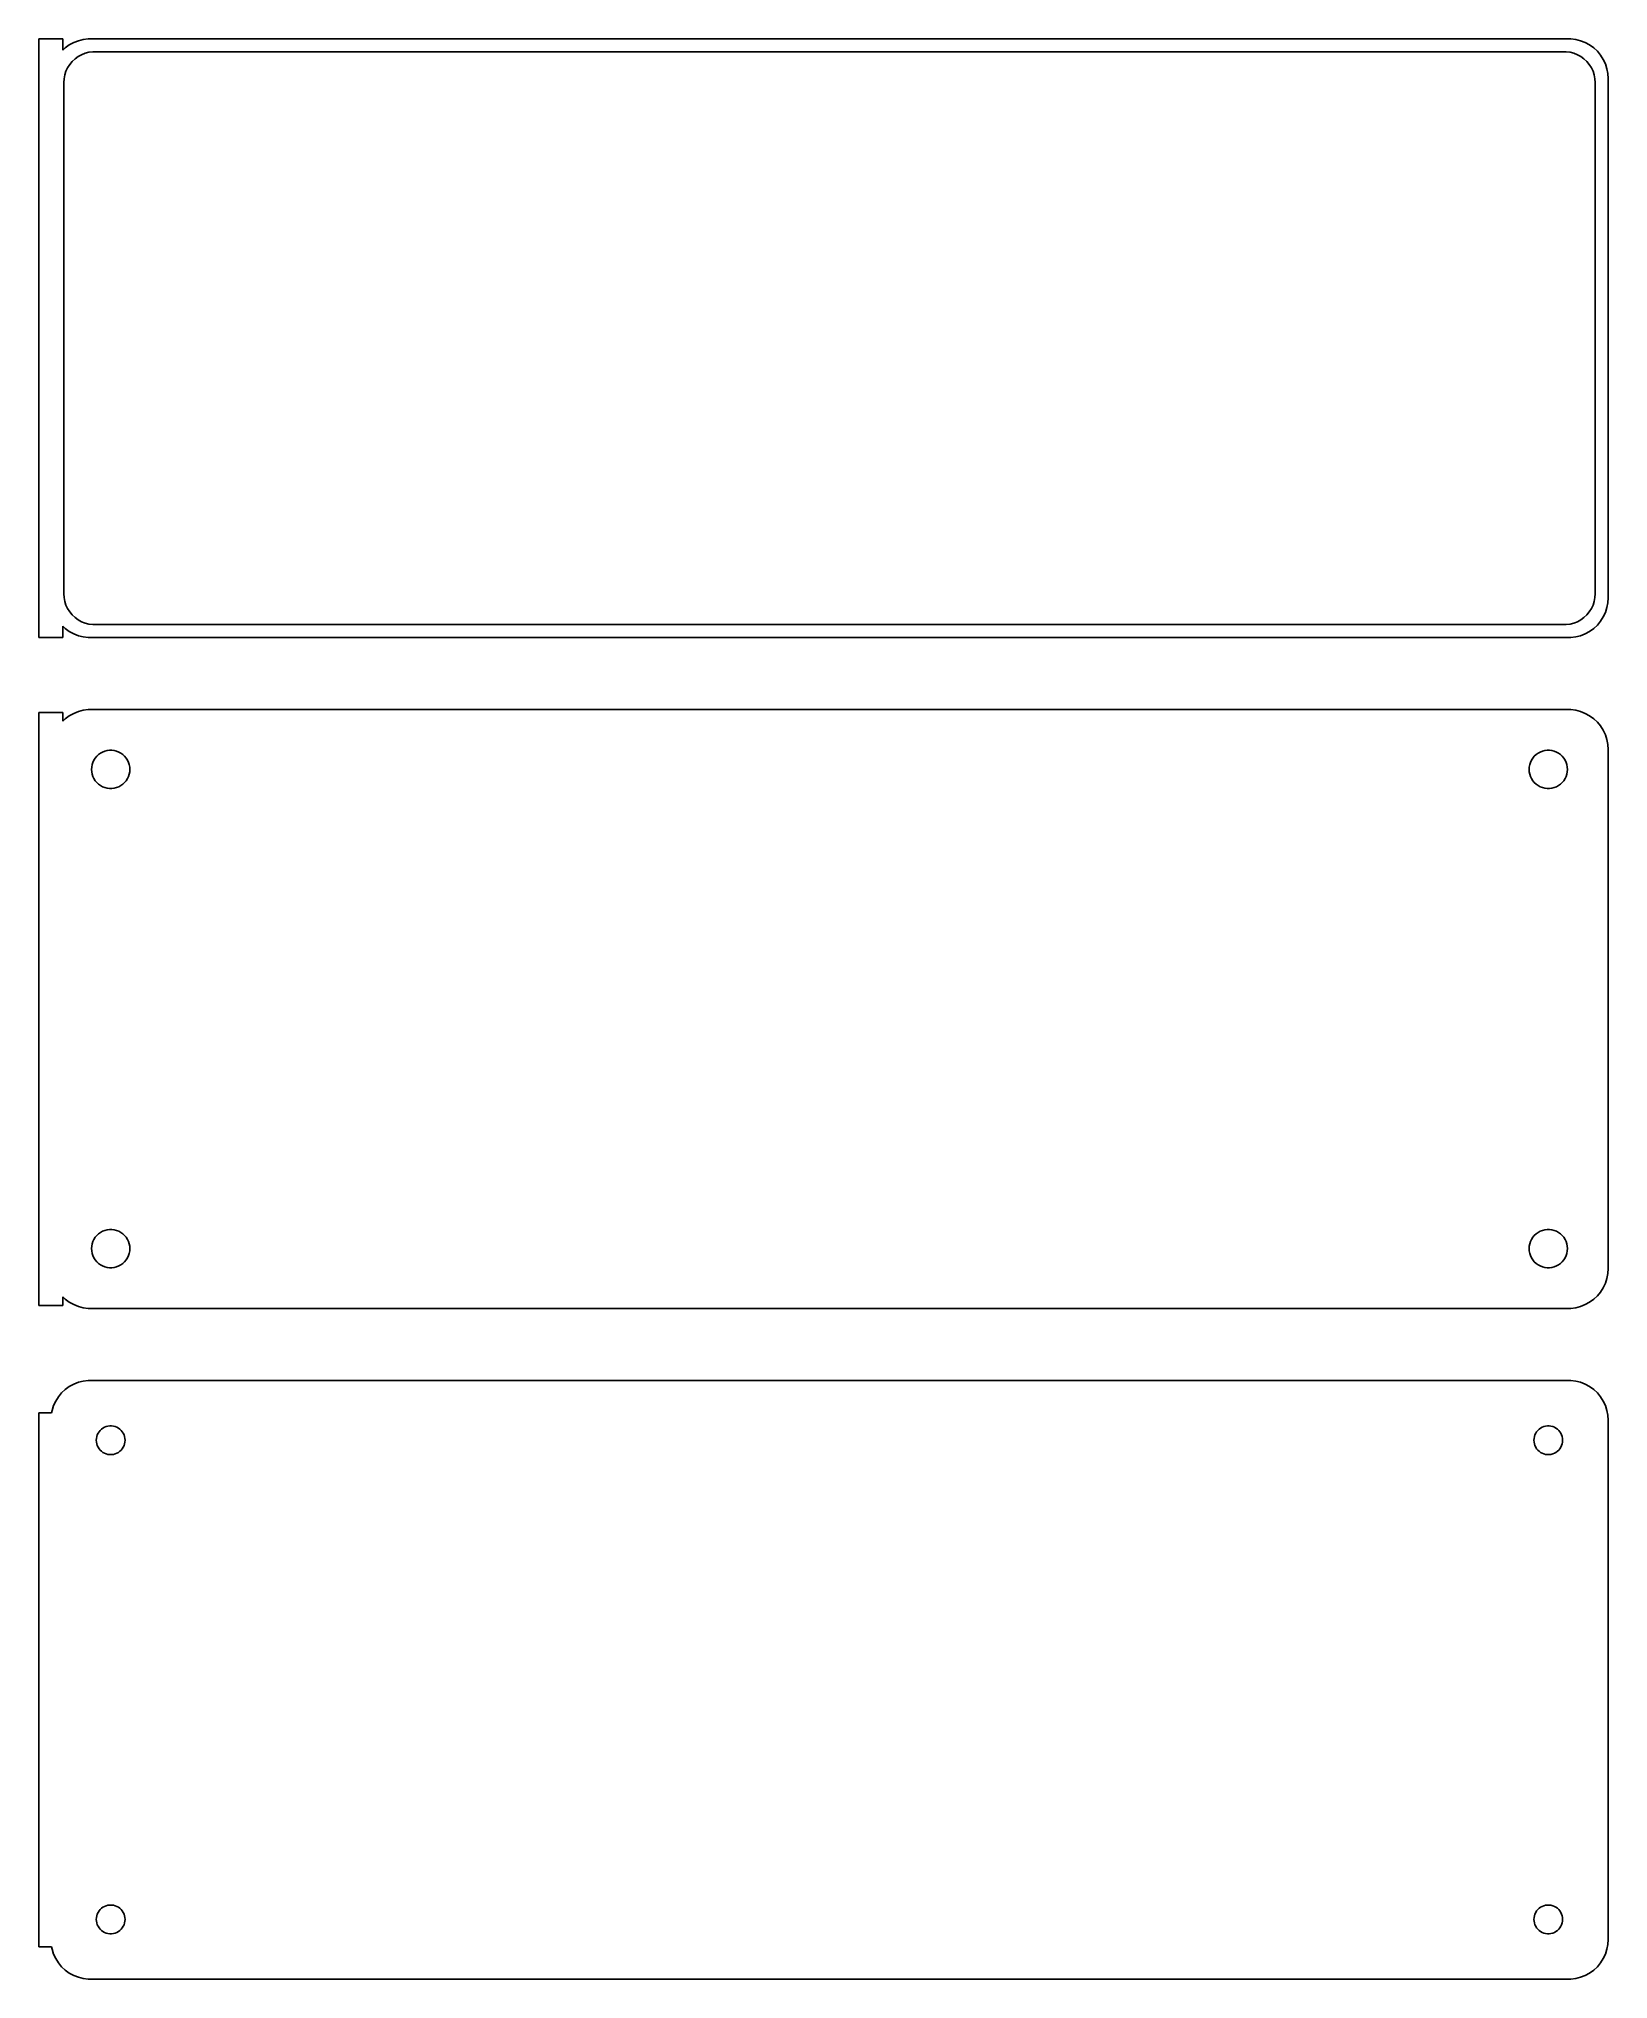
# Model space of a CAD drawing. Header units: metres. Extents: x -99 to 98, y 131 to 373.
import ezdxf

# ---------------------------------------------------------------- set-up
doc = ezdxf.new("R2010")
doc.units = ezdxf.units.M

msp = doc.modelspace()

# ---------------------------------------------------------------- linework, layer by layer
for p, q in [((-96, 373.49), (-99, 373.49)), ((-99, 373.49), (-99, 298.51)), ((-96, 372.059), (-96, 373.49)), ((-95.6871, 372.353), (-96, 372.059)), ((-95.1791, 372.722), (-95.6871, 372.353)), ((-94.6289, 373.024), (-95.1791, 372.722)), ((-94.0451, 373.255), (-94.6289, 373.024)), ((-93.4369, 373.411), (-94.0451, 373.255)), ((-92.8139, 373.49), (-93.4369, 373.411)), ((-93.1967, 371.683), (-92.7256, 371.804)), ((92.8139, 373.49), (-92.8139, 373.49)), ((-92.7256, 371.804), (-92.2432, 371.865)), ((-92.2432, 371.865), (92.2432, 371.865)), ((92.2432, 371.865), (92.7256, 371.804)), ((92.7256, 371.804), (93.1967, 371.683)), ((93.4369, 373.411), (92.8139, 373.49)), ((94.0451, 373.255), (93.4369, 373.411)), ((94.6289, 373.024), (94.0451, 373.255)), ((95.1791, 372.722), (94.6289, 373.024)), ((95.6871, 372.353), (95.1791, 372.722)), ((96.1448, 371.923), (95.6871, 372.353)), ((96.5451, 371.439), (96.1448, 371.923)), ((-95.751, 368.963), (-95.6007, 369.426)), ((-95.6007, 369.426), (-95.3936, 369.866)), ((-95.3936, 369.866), (-95.133, 370.276)), ((-95.133, 370.276), (-94.823, 370.651)), ((-94.823, 370.651), (-94.4685, 370.984)), ((-94.4685, 370.984), (-94.0751, 371.27)), ((-94.0751, 371.27), (-93.6489, 371.504)), ((-93.6489, 371.504), (-93.1967, 371.683)), ((93.1967, 371.683), (93.6489, 371.504)), ((93.6489, 371.504), (94.0751, 371.27)), ((94.0751, 371.27), (94.4685, 370.984)), ((94.4685, 370.984), (94.823, 370.651)), ((94.823, 370.651), (95.133, 370.276)), ((95.133, 370.276), (95.3936, 369.866)), ((95.3936, 369.866), (95.6007, 369.426)), ((95.6007, 369.426), (95.751, 368.963)), ((96.8815, 370.909), (96.5451, 371.439)), ((97.1489, 370.341), (96.8815, 370.909)), ((97.3429, 369.743), (97.1489, 370.341)), ((97.4606, 369.127), (97.3429, 369.743)), ((-95.8726, 368), (-95.8421, 368.485)), ((-95.8726, 304), (-95.8726, 368)), ((-95.8421, 368.485), (-95.751, 368.963)), ((95.751, 368.963), (95.8421, 368.485)), ((95.8421, 368.485), (95.8726, 368)), ((95.8726, 368), (95.8726, 304)), ((97.5, 368.5), (97.4606, 369.127)), ((97.5, 303.5), (97.5, 368.5)), ((-95.8421, 303.515), (-95.8726, 304)), ((95.8726, 304), (95.8421, 303.515)), ((-95.751, 303.037), (-95.8421, 303.515)), ((-95.6007, 302.574), (-95.751, 303.037)), ((-95.3936, 302.134), (-95.6007, 302.574)), ((-95.133, 301.724), (-95.3936, 302.134)), ((-94.823, 301.349), (-95.133, 301.724)), ((-94.4685, 301.016), (-94.823, 301.349)), ((94.823, 301.349), (94.4685, 301.016)), ((95.133, 301.724), (94.823, 301.349)), ((95.3936, 302.134), (95.133, 301.724)), ((95.6007, 302.574), (95.3936, 302.134)), ((95.751, 303.037), (95.6007, 302.574)), ((95.8421, 303.515), (95.751, 303.037)), ((96.8815, 301.091), (97.1489, 301.659)), ((97.1489, 301.659), (97.3429, 302.257)), ((97.3429, 302.257), (97.4606, 302.873)), ((97.4606, 302.873), (97.5, 303.5)), ((-96, 299.941), (-95.6871, 299.647)), ((-96, 298.51), (-96, 299.941)), ((-95.6871, 299.647), (-95.1791, 299.278)), ((-95.1791, 299.278), (-94.6289, 298.976)), ((-94.6289, 298.976), (-94.0451, 298.745)), ((-94.0751, 300.73), (-94.4685, 301.016)), ((-93.6489, 300.496), (-94.0751, 300.73)), ((-93.1967, 300.317), (-93.6489, 300.496)), ((-92.7256, 300.196), (-93.1967, 300.317)), ((-92.2432, 300.135), (-92.7256, 300.196)), ((92.2432, 300.135), (-92.2432, 300.135)), ((92.7256, 300.196), (92.2432, 300.135)), ((93.1967, 300.317), (92.7256, 300.196)), ((93.6489, 300.496), (93.1967, 300.317)), ((94.0751, 300.73), (93.6489, 300.496)), ((94.0451, 298.745), (94.6289, 298.976)), ((94.4685, 301.016), (94.0751, 300.73)), ((94.6289, 298.976), (95.1791, 299.278)), ((95.1791, 299.278), (95.6871, 299.647)), ((95.6871, 299.647), (96.1448, 300.077)), ((96.1448, 300.077), (96.5451, 300.561)), ((96.5451, 300.561), (96.8815, 301.091)), ((-99, 298.51), (-96, 298.51)), ((-94.0451, 298.745), (-93.4369, 298.589)), ((-93.4369, 298.589), (-92.8139, 298.51)), ((-92.8139, 298.51), (92.8139, 298.51)), ((92.8139, 298.51), (93.4369, 298.589)), ((93.4369, 298.589), (94.0451, 298.745)), ((-94.0451, 289.255), (-94.6289, 289.024)), ((-93.4369, 289.411), (-94.0451, 289.255)), ((-92.8139, 289.49), (-93.4369, 289.411)), ((92.8139, 289.49), (-92.8139, 289.49)), ((93.4369, 289.411), (92.8139, 289.49)), ((94.0451, 289.255), (93.4369, 289.411)), ((94.6289, 289.024), (94.0451, 289.255)), ((-96, 289.115), (-99, 289.115)), ((-99, 289.115), (-99, 214.885)), ((-96, 288.059), (-96, 289.115)), ((-95.6871, 288.353), (-96, 288.059)), ((-95.1791, 288.722), (-95.6871, 288.353)), ((-94.6289, 289.024), (-95.1791, 288.722)), ((95.1791, 288.722), (94.6289, 289.024)), ((95.6871, 288.353), (95.1791, 288.722)), ((96.1448, 287.923), (95.6871, 288.353)), ((96.5451, 287.439), (96.1448, 287.923)), ((96.8815, 286.909), (96.5451, 287.439)), ((97.1489, 286.341), (96.8815, 286.909)), ((-90.7416, 284.283), (-90.4497, 284.357)), ((-90.4497, 284.357), (-90.1507, 284.395)), ((-90.1507, 284.395), (-89.8493, 284.395)), ((-89.8493, 284.395), (-89.5503, 284.357)), ((-89.5503, 284.357), (-89.2584, 284.283)), ((89.2584, 284.283), (89.5503, 284.357)), ((89.5503, 284.357), (89.8493, 284.395)), ((89.8493, 284.395), (90.1507, 284.395)), ((90.1507, 284.395), (90.4497, 284.357)), ((90.4497, 284.357), (90.7416, 284.283)), ((97.3429, 285.743), (97.1489, 286.341)), ((97.4606, 285.127), (97.3429, 285.743)), ((97.5, 284.5), (97.4606, 285.127)), ((97.5, 219.5), (97.5, 284.5)), ((-92.4, 282), (-92.3811, 282.301)), ((-92.3811, 281.699), (-92.4, 282)), ((-92.3811, 282.301), (-92.3246, 282.597)), ((-92.3246, 282.597), (-92.2315, 282.883)), ((-92.2315, 282.883), (-92.1031, 283.156)), ((-92.1031, 283.156), (-91.9416, 283.411)), ((-91.9416, 283.411), (-91.7495, 283.643)), ((-91.7495, 283.643), (-91.5298, 283.849)), ((-91.5298, 283.849), (-91.286, 284.026)), ((-91.286, 284.026), (-91.0219, 284.172)), ((-91.0219, 284.172), (-90.7416, 284.283)), ((-89.2584, 284.283), (-88.9781, 284.172)), ((-88.9781, 284.172), (-88.714, 284.026)), ((-88.714, 284.026), (-88.4702, 283.849)), ((-88.4702, 283.849), (-88.2505, 283.643)), ((-88.2505, 283.643), (-88.0583, 283.411)), ((-88.0583, 283.411), (-87.8969, 283.156)), ((-87.8969, 283.156), (-87.7685, 282.883)), ((-87.7685, 282.883), (-87.6754, 282.597)), ((-87.6754, 282.597), (-87.6189, 282.301)), ((-87.6189, 282.301), (-87.6, 282)), ((-87.6, 282), (-87.6189, 281.699)), ((87.6, 282), (87.6189, 282.301)), ((87.6189, 281.699), (87.6, 282)), ((87.6189, 282.301), (87.6754, 282.597)), ((87.6754, 282.597), (87.7685, 282.883)), ((87.7685, 282.883), (87.8969, 283.156)), ((87.8969, 283.156), (88.0583, 283.411)), ((88.0583, 283.411), (88.2505, 283.643)), ((88.2505, 283.643), (88.4702, 283.849)), ((88.4702, 283.849), (88.714, 284.026)), ((88.714, 284.026), (88.9781, 284.172)), ((88.9781, 284.172), (89.2584, 284.283)), ((90.7416, 284.283), (91.0219, 284.172)), ((91.0219, 284.172), (91.286, 284.026)), ((91.286, 284.026), (91.5298, 283.849)), ((91.5298, 283.849), (91.7495, 283.643)), ((91.7495, 283.643), (91.9416, 283.411)), ((91.9416, 283.411), (92.1031, 283.156)), ((92.1031, 283.156), (92.2315, 282.883)), ((92.2315, 282.883), (92.3246, 282.597)), ((92.3246, 282.597), (92.3811, 282.301)), ((92.3811, 282.301), (92.4, 282)), ((92.4, 282), (92.3811, 281.699)), ((-92.3246, 281.403), (-92.3811, 281.699)), ((-92.2315, 281.117), (-92.3246, 281.403)), ((-92.1031, 280.844), (-92.2315, 281.117)), ((-91.9416, 280.589), (-92.1031, 280.844)), ((-91.7495, 280.357), (-91.9416, 280.589)), ((-91.5298, 280.151), (-91.7495, 280.357)), ((-91.286, 279.974), (-91.5298, 280.151)), ((-91.0219, 279.828), (-91.286, 279.974)), ((-90.7416, 279.717), (-91.0219, 279.828)), ((-90.4497, 279.643), (-90.7416, 279.717)), ((-90.1507, 279.605), (-90.4497, 279.643)), ((-89.8493, 279.605), (-90.1507, 279.605)), ((-89.5503, 279.643), (-89.8493, 279.605)), ((-89.2584, 279.717), (-89.5503, 279.643)), ((-88.9781, 279.828), (-89.2584, 279.717)), ((-88.714, 279.974), (-88.9781, 279.828)), ((-88.4702, 280.151), (-88.714, 279.974)), ((-88.2505, 280.357), (-88.4702, 280.151)), ((-88.0583, 280.589), (-88.2505, 280.357)), ((-87.8969, 280.844), (-88.0583, 280.589)), ((-87.7685, 281.117), (-87.8969, 280.844)), ((-87.6754, 281.403), (-87.7685, 281.117)), ((-87.6189, 281.699), (-87.6754, 281.403)), ((87.6754, 281.403), (87.6189, 281.699)), ((87.7685, 281.117), (87.6754, 281.403)), ((87.8969, 280.844), (87.7685, 281.117)), ((88.0583, 280.589), (87.8969, 280.844)), ((88.2505, 280.357), (88.0583, 280.589)), ((88.4702, 280.151), (88.2505, 280.357)), ((88.714, 279.974), (88.4702, 280.151)), ((88.9781, 279.828), (88.714, 279.974)), ((89.2584, 279.717), (88.9781, 279.828)), ((89.5503, 279.643), (89.2584, 279.717)), ((89.8493, 279.605), (89.5503, 279.643)), ((90.1507, 279.605), (89.8493, 279.605)), ((90.4497, 279.643), (90.1507, 279.605)), ((90.7416, 279.717), (90.4497, 279.643)), ((91.0219, 279.828), (90.7416, 279.717)), ((91.286, 279.974), (91.0219, 279.828)), ((91.5298, 280.151), (91.286, 279.974)), ((91.7495, 280.357), (91.5298, 280.151)), ((91.9416, 280.589), (91.7495, 280.357)), ((92.1031, 280.844), (91.9416, 280.589)), ((92.2315, 281.117), (92.1031, 280.844)), ((92.3246, 281.403), (92.2315, 281.117)), ((92.3811, 281.699), (92.3246, 281.403)), ((-91.9416, 223.411), (-91.7495, 223.643)), ((-91.7495, 223.643), (-91.5298, 223.849)), ((-91.5298, 223.849), (-91.286, 224.026)), ((-91.286, 224.026), (-91.0219, 224.172)), ((-91.0219, 224.172), (-90.7416, 224.283)), ((-90.7416, 224.283), (-90.4497, 224.357)), ((-90.4497, 224.357), (-90.1507, 224.395)), ((-90.1507, 224.395), (-89.8493, 224.395)), ((-89.8493, 224.395), (-89.5503, 224.357)), ((-89.5503, 224.357), (-89.2584, 224.283)), ((-89.2584, 224.283), (-88.9781, 224.172)), ((-88.9781, 224.172), (-88.714, 224.026)), ((-88.714, 224.026), (-88.4702, 223.849)), ((-88.4702, 223.849), (-88.2505, 223.643)), ((-88.2505, 223.643), (-88.0583, 223.411)), ((88.0583, 223.411), (88.2505, 223.643)), ((88.2505, 223.643), (88.4702, 223.849)), ((88.4702, 223.849), (88.714, 224.026)), ((88.714, 224.026), (88.9781, 224.172)), ((88.9781, 224.172), (89.2584, 224.283)), ((89.2584, 224.283), (89.5503, 224.357)), ((89.5503, 224.357), (89.8493, 224.395)), ((89.8493, 224.395), (90.1507, 224.395)), ((90.1507, 224.395), (90.4497, 224.357)), ((90.4497, 224.357), (90.7416, 224.283)), ((90.7416, 224.283), (91.0219, 224.172)), ((91.0219, 224.172), (91.286, 224.026)), ((91.286, 224.026), (91.5298, 223.849)), ((91.5298, 223.849), (91.7495, 223.643)), ((91.7495, 223.643), (91.9416, 223.411)), ((-92.4, 222), (-92.3811, 222.301)), ((-92.3811, 221.699), (-92.4, 222)), ((-92.3811, 222.301), (-92.3246, 222.597)), ((-92.3246, 221.403), (-92.3811, 221.699)), ((-92.3246, 222.597), (-92.2315, 222.883)), ((-92.2315, 221.117), (-92.3246, 221.403)), ((-92.2315, 222.883), (-92.1031, 223.156)), ((-92.1031, 220.844), (-92.2315, 221.117)), ((-92.1031, 223.156), (-91.9416, 223.411)), ((-88.0583, 223.411), (-87.8969, 223.156)), ((-87.8969, 223.156), (-87.7685, 222.883)), ((-87.7685, 221.117), (-87.8969, 220.844)), ((-87.7685, 222.883), (-87.6754, 222.597)), ((-87.6754, 221.403), (-87.7685, 221.117)), ((-87.6754, 222.597), (-87.6189, 222.301)), ((-87.6189, 221.699), (-87.6754, 221.403)), ((-87.6189, 222.301), (-87.6, 222)), ((-87.6, 222), (-87.6189, 221.699)), ((87.6, 222), (87.6189, 222.301)), ((87.6189, 221.699), (87.6, 222)), ((87.6189, 222.301), (87.6754, 222.597)), ((87.6754, 221.403), (87.6189, 221.699)), ((87.6754, 222.597), (87.7685, 222.883)), ((87.7685, 221.117), (87.6754, 221.403)), ((87.7685, 222.883), (87.8969, 223.156)), ((87.8969, 220.844), (87.7685, 221.117)), ((87.8969, 223.156), (88.0583, 223.411)), ((91.9416, 223.411), (92.1031, 223.156)), ((92.1031, 223.156), (92.2315, 222.883)), ((92.2315, 221.117), (92.1031, 220.844)), ((92.2315, 222.883), (92.3246, 222.597)), ((92.3246, 221.403), (92.2315, 221.117)), ((92.3246, 222.597), (92.3811, 222.301)), ((92.3811, 221.699), (92.3246, 221.403)), ((92.3811, 222.301), (92.4, 222)), ((92.4, 222), (92.3811, 221.699)), ((-91.9416, 220.589), (-92.1031, 220.844)), ((-91.7495, 220.357), (-91.9416, 220.589)), ((-91.5298, 220.151), (-91.7495, 220.357)), ((-91.286, 219.974), (-91.5298, 220.151)), ((-91.0219, 219.828), (-91.286, 219.974)), ((-90.7416, 219.717), (-91.0219, 219.828)), ((-90.4497, 219.643), (-90.7416, 219.717)), ((-90.1507, 219.605), (-90.4497, 219.643)), ((-89.8493, 219.605), (-90.1507, 219.605)), ((-89.5503, 219.643), (-89.8493, 219.605)), ((-89.2584, 219.717), (-89.5503, 219.643)), ((-88.9781, 219.828), (-89.2584, 219.717)), ((-88.714, 219.974), (-88.9781, 219.828)), ((-88.4702, 220.151), (-88.714, 219.974)), ((-88.2505, 220.357), (-88.4702, 220.151)), ((-88.0583, 220.589), (-88.2505, 220.357)), ((-87.8969, 220.844), (-88.0583, 220.589)), ((88.0583, 220.589), (87.8969, 220.844)), ((88.2505, 220.357), (88.0583, 220.589)), ((88.4702, 220.151), (88.2505, 220.357)), ((88.714, 219.974), (88.4702, 220.151)), ((88.9781, 219.828), (88.714, 219.974)), ((89.2584, 219.717), (88.9781, 219.828)), ((89.5503, 219.643), (89.2584, 219.717)), ((89.8493, 219.605), (89.5503, 219.643)), ((90.1507, 219.605), (89.8493, 219.605)), ((90.4497, 219.643), (90.1507, 219.605)), ((90.7416, 219.717), (90.4497, 219.643)), ((91.0219, 219.828), (90.7416, 219.717)), ((91.286, 219.974), (91.0219, 219.828)), ((91.5298, 220.151), (91.286, 219.974)), ((91.7495, 220.357), (91.5298, 220.151)), ((91.9416, 220.589), (91.7495, 220.357)), ((92.1031, 220.844), (91.9416, 220.589)), ((97.3429, 218.257), (97.4606, 218.873)), ((97.4606, 218.873), (97.5, 219.5)), ((96.1448, 216.077), (96.5451, 216.561)), ((96.5451, 216.561), (96.8815, 217.091)), ((96.8815, 217.091), (97.1489, 217.659)), ((97.1489, 217.659), (97.3429, 218.257)), ((-99, 214.885), (-96, 214.885)), ((-96, 214.885), (-96, 215.941)), ((-96, 215.941), (-95.6871, 215.647)), ((-95.6871, 215.647), (-95.1791, 215.278)), ((-95.1791, 215.278), (-94.6289, 214.976)), ((-94.6289, 214.976), (-94.0451, 214.745)), ((-94.0451, 214.745), (-93.4369, 214.589)), ((-93.4369, 214.589), (-92.8139, 214.51)), ((-92.8139, 214.51), (92.8139, 214.51)), ((92.8139, 214.51), (93.4369, 214.589)), ((93.4369, 214.589), (94.0451, 214.745)), ((94.0451, 214.745), (94.6289, 214.976)), ((94.6289, 214.976), (95.1791, 215.278)), ((95.1791, 215.278), (95.6871, 215.647)), ((95.6871, 215.647), (96.1448, 216.077)), ((-95.6871, 204.353), (-96.1448, 203.923)), ((-95.1791, 204.722), (-95.6871, 204.353)), ((-94.6289, 205.024), (-95.1791, 204.722)), ((-94.0451, 205.255), (-94.6289, 205.024)), ((-93.4369, 205.411), (-94.0451, 205.255)), ((-92.8139, 205.49), (-93.4369, 205.411)), ((92.8139, 205.49), (-92.8139, 205.49)), ((93.4369, 205.411), (92.8139, 205.49)), ((94.0451, 205.255), (93.4369, 205.411)), ((94.6289, 205.024), (94.0451, 205.255)), ((95.1791, 204.722), (94.6289, 205.024)), ((95.6871, 204.353), (95.1791, 204.722)), ((96.1448, 203.923), (95.6871, 204.353)), ((-97.3429, 201.743), (-97.4, 201.444)), ((-97.1489, 202.341), (-97.3429, 201.743)), ((-96.8815, 202.909), (-97.1489, 202.341)), ((-96.5451, 203.439), (-96.8815, 202.909)), ((-96.1448, 203.923), (-96.5451, 203.439)), ((96.5451, 203.439), (96.1448, 203.923)), ((96.8815, 202.909), (96.5451, 203.439)), ((97.1489, 202.341), (96.8815, 202.909)), ((97.3429, 201.743), (97.1489, 202.341)), ((97.4606, 201.127), (97.3429, 201.743)), ((-97.4, 201.444), (-99, 201.444)), ((-99, 201.444), (-99, 134.556)), ((-91.3121, 199.232), (-91.1474, 199.387)), ((-91.1474, 199.387), (-90.9645, 199.52)), ((-90.9645, 199.52), (-90.7664, 199.629)), ((-90.7664, 199.629), (-90.5562, 199.712)), ((-90.5562, 199.712), (-90.3373, 199.768)), ((-90.3373, 199.768), (-90.113, 199.796)), ((-90.113, 199.796), (-89.887, 199.796)), ((-89.887, 199.796), (-89.6627, 199.768)), ((-89.6627, 199.768), (-89.4438, 199.712)), ((-89.4438, 199.712), (-89.2336, 199.629)), ((-89.2336, 199.629), (-89.0355, 199.52)), ((-89.0355, 199.52), (-88.8526, 199.387)), ((-88.8526, 199.387), (-88.6879, 199.232)), ((88.6879, 199.232), (88.8526, 199.387)), ((88.8526, 199.387), (89.0355, 199.52)), ((89.0355, 199.52), (89.2336, 199.629)), ((89.2336, 199.629), (89.4438, 199.712)), ((89.4438, 199.712), (89.6627, 199.768)), ((89.6627, 199.768), (89.887, 199.796)), ((89.887, 199.796), (90.113, 199.796)), ((90.113, 199.796), (90.3373, 199.768)), ((90.3373, 199.768), (90.5562, 199.712)), ((90.5562, 199.712), (90.7664, 199.629)), ((90.7664, 199.629), (90.9645, 199.52)), ((90.9645, 199.52), (91.1474, 199.387)), ((91.1474, 199.387), (91.3121, 199.232)), ((97.5, 200.5), (97.4606, 201.127)), ((97.5, 135.5), (97.5, 200.5)), ((-91.8, 198), (-91.7858, 198.226)), ((-91.7858, 197.774), (-91.8, 198)), ((-91.7858, 198.226), (-91.7434, 198.448)), ((-91.7434, 197.552), (-91.7858, 197.774)), ((-91.7434, 198.448), (-91.6736, 198.663)), ((-91.6736, 197.337), (-91.7434, 197.552)), ((-91.6736, 198.663), (-91.5773, 198.867)), ((-91.5773, 197.133), (-91.6736, 197.337)), ((-91.5773, 198.867), (-91.4562, 199.058)), ((-91.4562, 196.942), (-91.5773, 197.133)), ((-91.4562, 199.058), (-91.3121, 199.232)), ((-91.3121, 196.768), (-91.4562, 196.942)), ((-88.6879, 199.232), (-88.5438, 199.058)), ((-88.5438, 196.942), (-88.6879, 196.768)), ((-88.5438, 199.058), (-88.4226, 198.867)), ((-88.4226, 197.133), (-88.5438, 196.942)), ((-88.4226, 198.867), (-88.3264, 198.663)), ((-88.3264, 197.337), (-88.4226, 197.133)), ((-88.3264, 198.663), (-88.2565, 198.448)), ((-88.2565, 197.552), (-88.3264, 197.337)), ((-88.2565, 198.448), (-88.2142, 198.226)), ((-88.2142, 197.774), (-88.2565, 197.552)), ((-88.2142, 198.226), (-88.2, 198)), ((-88.2, 198), (-88.2142, 197.774)), ((88.2, 198), (88.2142, 198.226)), ((88.2142, 197.774), (88.2, 198)), ((88.2142, 198.226), (88.2565, 198.448)), ((88.2565, 197.552), (88.2142, 197.774)), ((88.2565, 198.448), (88.3264, 198.663)), ((88.3264, 197.337), (88.2565, 197.552)), ((88.3264, 198.663), (88.4226, 198.867)), ((88.4226, 197.133), (88.3264, 197.337)), ((88.4226, 198.867), (88.5438, 199.058)), ((88.5438, 196.942), (88.4226, 197.133)), ((88.5438, 199.058), (88.6879, 199.232)), ((88.6879, 196.768), (88.5438, 196.942)), ((91.3121, 199.232), (91.4562, 199.058)), ((91.4562, 196.942), (91.3121, 196.768)), ((91.4562, 199.058), (91.5773, 198.867)), ((91.5773, 197.133), (91.4562, 196.942)), ((91.5773, 198.867), (91.6736, 198.663)), ((91.6736, 197.337), (91.5773, 197.133)), ((91.6736, 198.663), (91.7434, 198.448)), ((91.7434, 197.552), (91.6736, 197.337)), ((91.7434, 198.448), (91.7858, 198.226)), ((91.7858, 197.774), (91.7434, 197.552)), ((91.7858, 198.226), (91.8, 198)), ((91.8, 198), (91.7858, 197.774)), ((-91.1474, 196.613), (-91.3121, 196.768)), ((-90.9645, 196.48), (-91.1474, 196.613)), ((-90.7664, 196.371), (-90.9645, 196.48)), ((-90.5562, 196.288), (-90.7664, 196.371)), ((-90.3373, 196.232), (-90.5562, 196.288)), ((-90.113, 196.204), (-90.3373, 196.232)), ((-89.887, 196.204), (-90.113, 196.204)), ((-89.6627, 196.232), (-89.887, 196.204)), ((-89.4438, 196.288), (-89.6627, 196.232)), ((-89.2336, 196.371), (-89.4438, 196.288)), ((-89.0355, 196.48), (-89.2336, 196.371)), ((-88.8526, 196.613), (-89.0355, 196.48)), ((-88.6879, 196.768), (-88.8526, 196.613)), ((88.8526, 196.613), (88.6879, 196.768)), ((89.0355, 196.48), (88.8526, 196.613)), ((89.2336, 196.371), (89.0355, 196.48)), ((89.4438, 196.288), (89.2336, 196.371)), ((89.6627, 196.232), (89.4438, 196.288)), ((89.887, 196.204), (89.6627, 196.232)), ((90.113, 196.204), (89.887, 196.204)), ((90.3373, 196.232), (90.113, 196.204)), ((90.5562, 196.288), (90.3373, 196.232)), ((90.7664, 196.371), (90.5562, 196.288)), ((90.9645, 196.48), (90.7664, 196.371)), ((91.1474, 196.613), (90.9645, 196.48)), ((91.3121, 196.768), (91.1474, 196.613)), ((-91.7434, 138.448), (-91.6736, 138.663)), ((-91.6736, 138.663), (-91.5773, 138.867)), ((-91.5773, 138.867), (-91.4562, 139.058)), ((-91.4562, 139.058), (-91.3121, 139.232)), ((-91.3121, 139.232), (-91.1474, 139.387)), ((-91.1474, 139.387), (-90.9645, 139.52)), ((-90.9645, 139.52), (-90.7664, 139.629)), ((-90.7664, 139.629), (-90.5562, 139.712)), ((-90.5562, 139.712), (-90.3373, 139.768)), ((-90.3373, 139.768), (-90.113, 139.796)), ((-90.113, 139.796), (-89.887, 139.796)), ((-89.887, 139.796), (-89.6627, 139.768)), ((-89.6627, 139.768), (-89.4438, 139.712)), ((-89.4438, 139.712), (-89.2336, 139.629)), ((-89.2336, 139.629), (-89.0355, 139.52)), ((-89.0355, 139.52), (-88.8526, 139.387)), ((-88.8526, 139.387), (-88.6879, 139.232)), ((-88.6879, 139.232), (-88.5438, 139.058)), ((-88.5438, 139.058), (-88.4226, 138.867)), ((-88.4226, 138.867), (-88.3264, 138.663)), ((-88.3264, 138.663), (-88.2565, 138.448)), ((88.2565, 138.448), (88.3264, 138.663)), ((88.3264, 138.663), (88.4226, 138.867)), ((88.4226, 138.867), (88.5438, 139.058)), ((88.5438, 139.058), (88.6879, 139.232)), ((88.6879, 139.232), (88.8526, 139.387)), ((88.8526, 139.387), (89.0355, 139.52)), ((89.0355, 139.52), (89.2336, 139.629)), ((89.2336, 139.629), (89.4438, 139.712)), ((89.4438, 139.712), (89.6627, 139.768)), ((89.6627, 139.768), (89.887, 139.796)), ((89.887, 139.796), (90.113, 139.796)), ((90.113, 139.796), (90.3373, 139.768)), ((90.3373, 139.768), (90.5562, 139.712)), ((90.5562, 139.712), (90.7664, 139.629)), ((90.7664, 139.629), (90.9645, 139.52)), ((90.9645, 139.52), (91.1474, 139.387)), ((91.1474, 139.387), (91.3121, 139.232)), ((91.3121, 139.232), (91.4562, 139.058)), ((91.4562, 139.058), (91.5773, 138.867)), ((91.5773, 138.867), (91.6736, 138.663)), ((91.6736, 138.663), (91.7434, 138.448)), ((-91.8, 138), (-91.7858, 138.226)), ((-91.7858, 137.774), (-91.8, 138)), ((-91.7858, 138.226), (-91.7434, 138.448)), ((-91.7434, 137.552), (-91.7858, 137.774)), ((-91.6736, 137.337), (-91.7434, 137.552)), ((-91.5773, 137.133), (-91.6736, 137.337)), ((-91.4562, 136.942), (-91.5773, 137.133)), ((-91.3121, 136.768), (-91.4562, 136.942)), ((-91.1474, 136.613), (-91.3121, 136.768)), ((-90.9645, 136.48), (-91.1474, 136.613)), ((-90.7664, 136.371), (-90.9645, 136.48)), ((-90.5562, 136.288), (-90.7664, 136.371)), ((-90.3373, 136.232), (-90.5562, 136.288)), ((-90.113, 136.204), (-90.3373, 136.232)), ((-89.887, 136.204), (-90.113, 136.204)), ((-89.6627, 136.232), (-89.887, 136.204)), ((-89.4438, 136.288), (-89.6627, 136.232)), ((-89.2336, 136.371), (-89.4438, 136.288)), ((-89.0355, 136.48), (-89.2336, 136.371)), ((-88.8526, 136.613), (-89.0355, 136.48)), ((-88.6879, 136.768), (-88.8526, 136.613)), ((-88.5438, 136.942), (-88.6879, 136.768)), ((-88.4226, 137.133), (-88.5438, 136.942)), ((-88.3264, 137.337), (-88.4226, 137.133)), ((-88.2565, 137.552), (-88.3264, 137.337)), ((-88.2565, 138.448), (-88.2142, 138.226)), ((-88.2142, 137.774), (-88.2565, 137.552)), ((-88.2142, 138.226), (-88.2, 138)), ((-88.2, 138), (-88.2142, 137.774)), ((88.2, 138), (88.2142, 138.226)), ((88.2142, 137.774), (88.2, 138)), ((88.2142, 138.226), (88.2565, 138.448)), ((88.2565, 137.552), (88.2142, 137.774)), ((88.3264, 137.337), (88.2565, 137.552)), ((88.4226, 137.133), (88.3264, 137.337)), ((88.5438, 136.942), (88.4226, 137.133)), ((88.6879, 136.768), (88.5438, 136.942)), ((88.8526, 136.613), (88.6879, 136.768)), ((89.0355, 136.48), (88.8526, 136.613)), ((89.2336, 136.371), (89.0355, 136.48)), ((89.4438, 136.288), (89.2336, 136.371)), ((89.6627, 136.232), (89.4438, 136.288)), ((89.887, 136.204), (89.6627, 136.232)), ((90.113, 136.204), (89.887, 136.204)), ((90.3373, 136.232), (90.113, 136.204)), ((90.5562, 136.288), (90.3373, 136.232)), ((90.7664, 136.371), (90.5562, 136.288)), ((90.9645, 136.48), (90.7664, 136.371)), ((91.1474, 136.613), (90.9645, 136.48)), ((91.3121, 136.768), (91.1474, 136.613)), ((91.4562, 136.942), (91.3121, 136.768)), ((91.5773, 137.133), (91.4562, 136.942)), ((91.6736, 137.337), (91.5773, 137.133)), ((91.7434, 137.552), (91.6736, 137.337)), ((91.7434, 138.448), (91.7858, 138.226)), ((91.7858, 137.774), (91.7434, 137.552)), ((91.7858, 138.226), (91.8, 138)), ((91.8, 138), (91.7858, 137.774)), ((-99, 134.556), (-97.4, 134.556)), ((-97.4, 134.556), (-97.3429, 134.257)), ((-97.3429, 134.257), (-97.1489, 133.659)), ((-97.1489, 133.659), (-96.8815, 133.091)), ((96.8815, 133.091), (97.1489, 133.659)), ((97.1489, 133.659), (97.3429, 134.257)), ((97.3429, 134.257), (97.4606, 134.873)), ((97.4606, 134.873), (97.5, 135.5)), ((-96.8815, 133.091), (-96.5451, 132.561)), ((-96.5451, 132.561), (-96.1448, 132.077)), ((-96.1448, 132.077), (-95.6871, 131.647)), ((-95.6871, 131.647), (-95.1791, 131.278)), ((-95.1791, 131.278), (-94.6289, 130.976)), ((94.6289, 130.976), (95.1791, 131.278)), ((95.1791, 131.278), (95.6871, 131.647)), ((95.6871, 131.647), (96.1448, 132.077)), ((96.1448, 132.077), (96.5451, 132.561)), ((96.5451, 132.561), (96.8815, 133.091)), ((-94.6289, 130.976), (-94.0451, 130.745)), ((-94.0451, 130.745), (-93.4369, 130.589)), ((-93.4369, 130.589), (-92.8139, 130.51)), ((-92.8139, 130.51), (92.8139, 130.51)), ((92.8139, 130.51), (93.4369, 130.589)), ((93.4369, 130.589), (94.0451, 130.745)), ((94.0451, 130.745), (94.6289, 130.976))]:
    msp.add_line(p, q)

doc.saveas('drawing.dxf')
